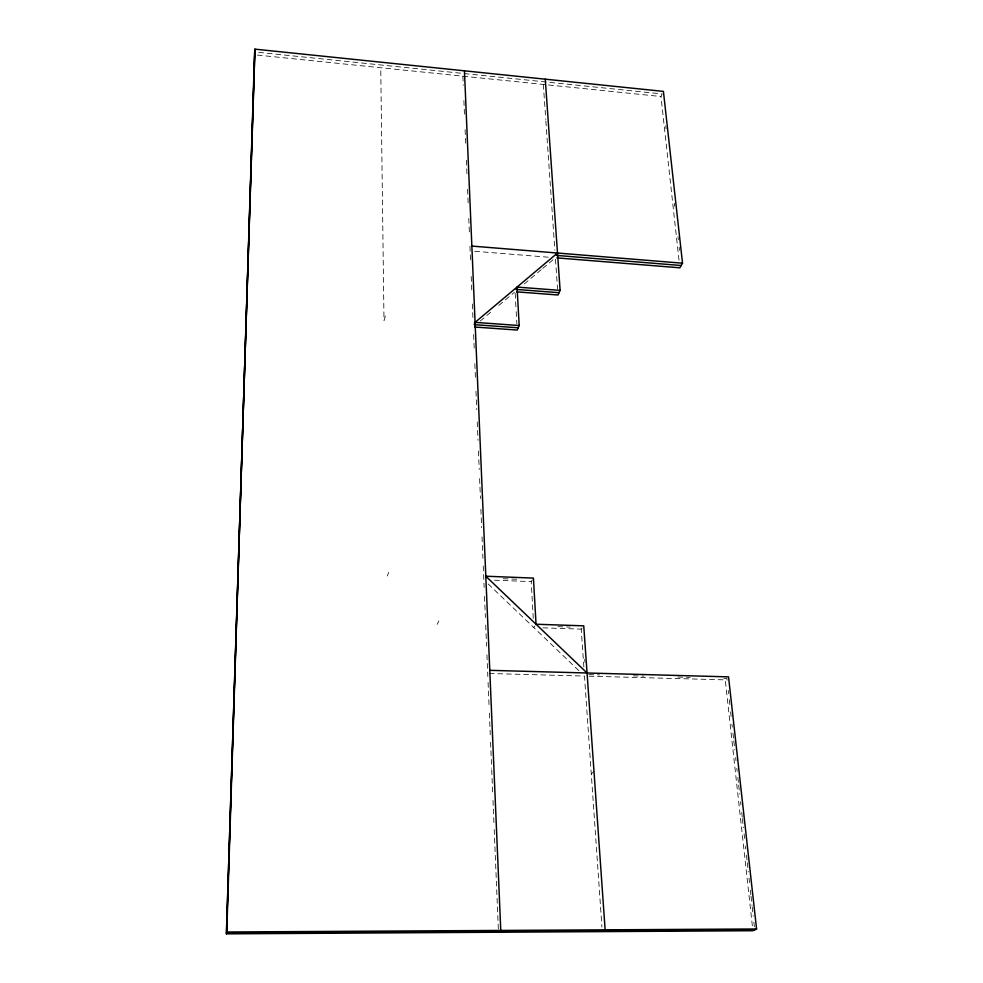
<?xml version="1.0" encoding="UTF-8"?>
<svg xmlns="http://www.w3.org/2000/svg" width="983" height="983" viewBox="0 0 983 983"><rect width="100%" height="100%" fill="white"/><g stroke="black" fill="none" stroke-linecap="round" stroke-linejoin="round"><path stroke-width="0.74" stroke-dasharray="4.92 3.69" d="M385.336 315.948L383.997 320.593L380.74 67.729M387.277 576.013L388.752 572.401M679.007 260.225L660.969 96.518L662.198 93.963L256.121 52.111M437.116 624.365L438.873 620.986M533.253 618.368L531.213 581.617L532.319 579.859M533.769 627.547L534.899 625.901M583.853 666.978L581.211 629.12L582.477 627.486M591.287 773.94L593.978 771.336M480.257 321.06L490.886 312.103M498.823 305.418L514.342 292.344M524.283 283.964L542.481 268.642M542.714 268.445L553.085 259.709M588.829 674.621L599.569 674.903M633.322 675.825L644.062 676.12M677.803 677.041L690.078 677.373M723.82 678.282L726.892 678.368L727.395 682.939M489.227 673.49L584.48 676.058L601.94 927.018M589.075 676.193L725.245 679.867L752.548 927.669M557.926 626.663L570.201 627.068M542.948 627.854L581.211 629.12M494.523 580.191L531.213 581.617M503.198 578.717L516.997 579.257M474.703 251.267L549.288 257.276M257.325 55.06L660.969 96.518M488.158 583.927L578.975 670.787M665.724 125.836L666.056 128.871M674.289 203.26L674.633 206.295M677.987 236.657L678.331 239.692M679.167 247.286L679.499 250.321M728.243 690.558L728.575 693.617M729.251 699.712L729.927 705.806M730.602 711.901L731.106 716.472M731.954 724.09L732.286 727.137M732.962 733.232L733.637 739.339M733.81 740.863L734.817 750.004M735.665 757.623L735.997 760.67M736.845 768.288L737.176 771.336M737.852 777.43L738.528 783.537M738.7 785.061L739.707 794.203M740.555 801.821L740.899 804.868M741.735 812.486L742.239 817.057M742.411 818.581L743.418 827.735M744.094 833.83L744.61 838.401M745.446 846.019L745.79 849.066M746.466 855.161L747.141 861.255M747.301 862.779L748.321 871.933M748.997 878.028L749.501 882.599M750.336 890.217L750.852 894.788M751.012 896.312L752.032 905.454M752.204 906.977L753.211 916.131M753.887 922.226L754.391 926.797M584.701 659.36L584.922 662.395M543.329 84.427L545.762 119.41M545.86 120.921L554.854 250.173M555.481 259.254L557.558 289.027M515.153 293.266L516.1 310.124M516.186 311.66L516.861 323.911M462.87 76.17L463.251 85.361M463.89 100.635L464.468 114.483M465.094 129.682L465.672 143.604M466.372 160.266L466.95 174.261M467.576 189.314L468.166 203.383M468.78 218.373L469.37 232.504M469.948 246.303L470.648 263.063M471.201 276.469L471.84 291.951M472.344 303.993L473.044 320.851M473.622 334.589L474.322 351.447M474.826 363.71L475.526 380.556M475.981 391.283L476.743 409.678M477.246 421.94L478.021 440.323M478.463 451.05L479.225 469.444M479.606 478.635L480.441 498.553M480.884 509.28L481.645 527.674M482.026 536.865L482.923 558.319M483.243 565.975L484.14 587.429M484.508 596.386L485.393 617.545M485.7 625.102L486.585 646.249M486.941 654.862L487.838 676.513M488.084 682.448L489.055 705.61M489.362 713.093L490.259 734.706M490.578 742.202L491.66 768.264M491.721 769.787L492.741 794.424M492.999 800.445L493.957 823.508M494.203 829.554L498.344 929.168"/><path stroke-width="1.47" d="M489.78 670.332L728.538 676.869L756.578 928.972L752.892 930.717L226.422 933.85L254.916 49.15L663.414 91.394L682.521 263.198L679.843 267.806L556.906 257.89M254.597 51.952L226.754 932.928L754.723 929.844M226.422 933.85L254.916 49.15M557.496 253.036L475.084 322.375L474.187 324.66L518.201 327.794M545.27 79.181L560.126 290.378L517.033 287.085L519.196 325.533L517.205 330.042L474.814 327.032M560.126 290.378L557.975 294.986L516.554 291.84M227.085 931.995L756.578 928.972M475.084 322.375L519.196 325.533M516.05 289.407L559.044 292.688M471.865 246.082L682.521 263.198M556.439 255.408L681.182 265.508M587.06 672.999L485.799 576.222L533.437 578.09L536.042 624.242L583.742 625.839L605.135 929.832M464.455 70.813L500.765 930.434"/></g></svg>
